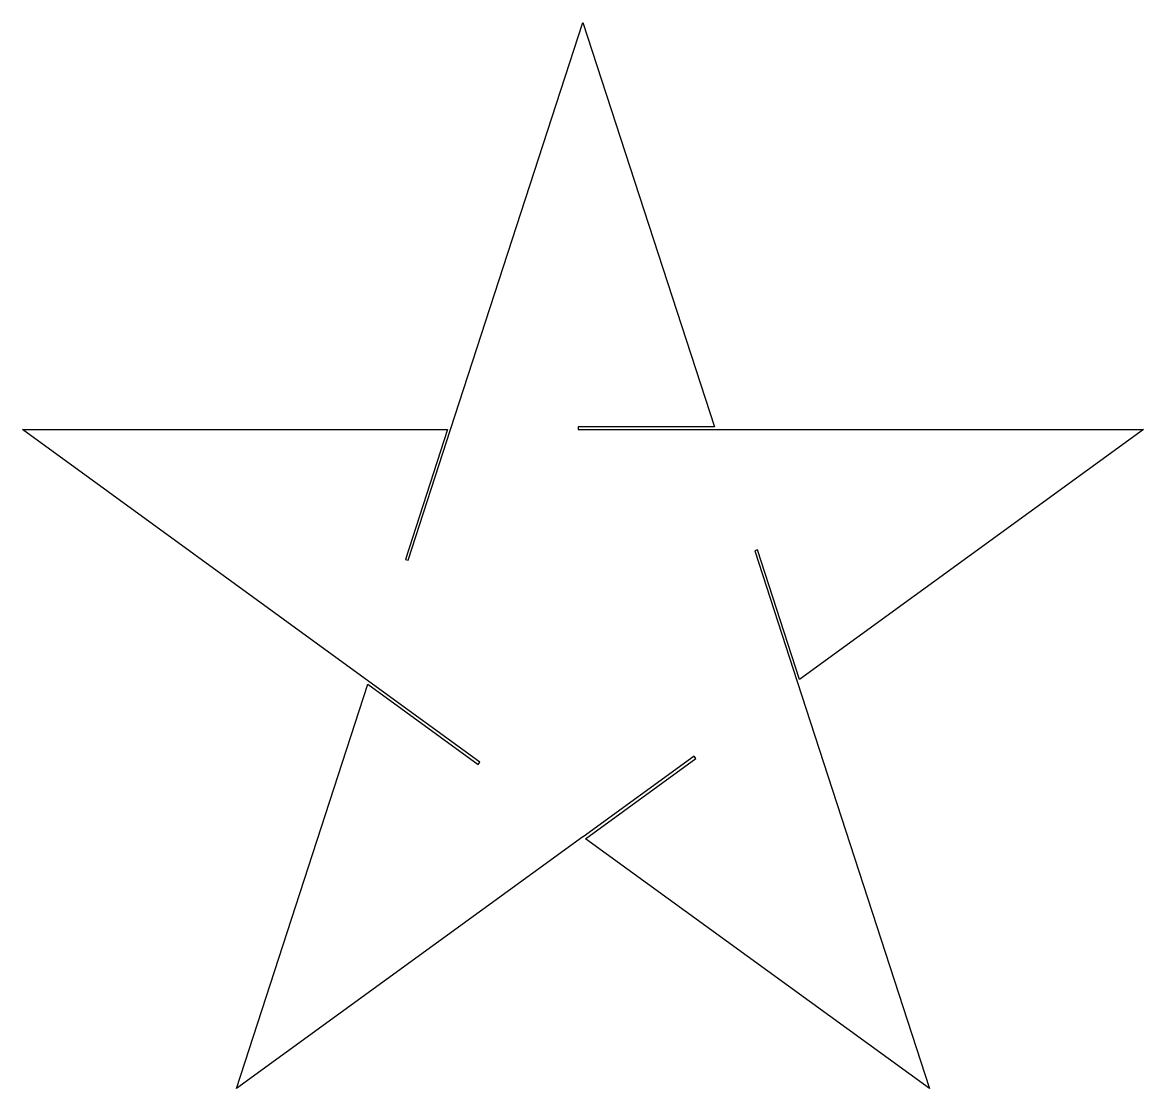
# Model space of a CAD drawing. Extents: x 2 to 110, y 193 to 295.
import ezdxf

# ---------------------------------------------------------------- set-up
doc = ezdxf.new("R2010")
doc.units = 0
doc.layers.get('0').update_dxf_attribs({"linetype": 'CONTINUOUS'})

msp = doc.modelspace()

# ---------------------------------------------------------------- linework, layer by layer
at = {"color": 7}
for p, q in [((43.220674, 256.079866), (55.920674, 295.166446)), ((55.920674, 295.166446), (68.528974, 256.362091)), ((35.371645, 231.923035), (2.122613, 256.079872)), ((2.122613, 256.079872), (42.923926, 256.079872)), ((42.923926, 256.079872), (38.879712, 243.633053)), ((39.148125, 243.545841), (43.220674, 256.079866)), ((68.528974, 256.362091), (55.441616, 256.362091)), ((55.441616, 256.362091), (55.441616, 256.079866)), ((55.441616, 256.079866), (68.620674, 256.079866)), ((68.620674, 256.079866), (109.718737, 256.079866)), ((109.718737, 256.079866), (76.709781, 232.097454)), ((72.665565, 244.544273), (72.397152, 244.45706)), ((72.397152, 244.45706), (76.469706, 231.923033)), ((76.709781, 232.097454), (72.665565, 244.544273)), ((38.879712, 243.633053), (39.148125, 243.545841)), ((22.671642, 192.836457), (35.27994, 231.640813)), ((35.27994, 231.640813), (45.867836, 223.948257)), ((46.033724, 224.176583), (35.371645, 231.923035)), ((76.469706, 231.923033), (89.169706, 192.836451)), ((45.867836, 223.948257), (46.033724, 224.176583)), ((66.582756, 224.739743), (55.920677, 216.993288)), ((56.160749, 216.81886), (66.748643, 224.511417)), ((66.748643, 224.511417), (66.582756, 224.739743)), ((55.920674, 216.993294), (22.671642, 192.836457)), ((89.169706, 192.836451), (56.160749, 216.81886))]:
    msp.add_line(p, q, dxfattribs=at)

doc.saveas('drawing.dxf')
